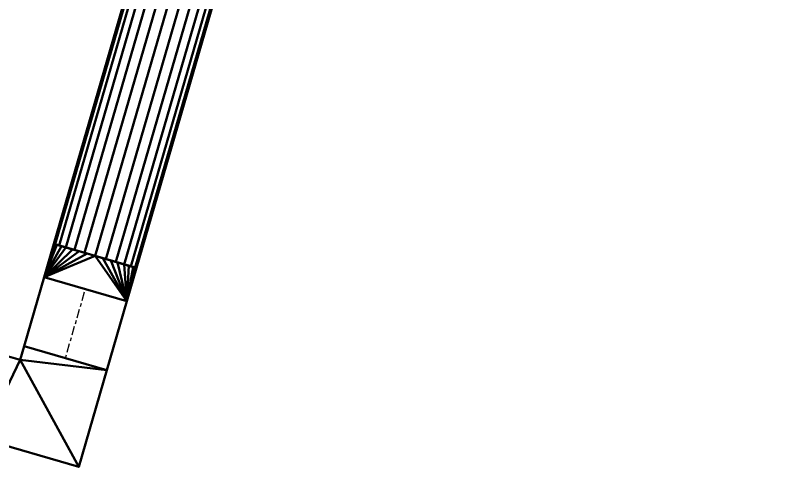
# Model space of a CAD drawing. Header units: inches. Extents: x -1654 to 1344, y -1538 to 36.
# Drawn here: x -71.4 to -18.7, y -795.2 to -763.7 of the extents above; entities that cross this region are included whole.
import ezdxf

# ---------------------------------------------------------------- set-up
doc = ezdxf.new("R2010")
doc.units = ezdxf.units.IN
doc.header["$MEASUREMENT"] = 0
doc.linetypes.add('Center', pattern=[1.25, 0.25, -0.1875, 0.625, -0.1875])
doc.layers.add('M-HVAC-DUCT', color=1, linetype='Center', lineweight=30)
doc.layers.add('M-HVAC-DUCT-RA', color=1, linetype='Continuous', lineweight=50)

# ---------------------------------------------------------------- blocks, each defined once
blk = doc.blocks.new('Rectangular Elbow - Mitered - Standard-853569-_3D_')
at = {"layer": 'M-HVAC-DUCT', "color": 8, "linetype": 'Continuous', "lineweight": 50}
mesh = blk.add_polyface(dxfattribs=at)
corners = [(-4, -3, -2), (-4, 3, -2), (-3, 3, -2), (-3, 4, -2), (3, 4, -2), (3, -3, -2)]
mesh.append_faces([[corners[k] for k in face] for face in [(4, 5, 2, 3)]], dxfattribs={"vtx1": -1, "color": 8})
mesh.append_faces([[corners[k] for k in face] for face in [(0, 1, 2, 5)]], dxfattribs={"vtx2": -1, "color": 8})
mesh = blk.add_polyface(dxfattribs=at)
corners = [(-4, 3, 2), (-4, -3, 2), (3, -3, 2), (3, 4, 2), (-3, 4, 2), (-3, 3, 2)]
mesh.append_faces([[corners[k] for k in face] for face in [(5, 3, 4)]], dxfattribs={"vtx0": -1, "color": 8})
mesh.append_faces([[corners[k] for k in face] for face in [(2, 3, 5, 1)]], dxfattribs={"vtx1": -1, "vtx2": -1, "color": 8})
mesh.append_faces([[corners[k] for k in face] for face in [(5, 0, 1)]], dxfattribs={"vtx2": -1, "color": 8})
mesh = blk.add_polyface(dxfattribs=at)
corners = [(-3, 4, 2), (3, 4, 2), (3, 4, -2), (-3, 4, -2)]
mesh.append_faces([[corners[k] for k in face] for face in [(2, 3, 0, 1)]], dxfattribs={"color": 8})
mesh = blk.add_polyface(dxfattribs=at)
corners = [(-3, 3, -2), (-3, 3, 2), (-3, 4, 2), (-3, 4, -2)]
mesh.append_faces([[corners[k] for k in face] for face in [(0, 1, 2, 3)]], dxfattribs={"color": 8})
mesh = blk.add_polyface(dxfattribs=at)
corners = [(3, -3, 2), (3, -3, -2), (3, 4, -2), (3, 4, 2)]
mesh.append_faces([[corners[k] for k in face] for face in [(0, 1, 2, 3)]], dxfattribs={"color": 8})
mesh = blk.add_polyface(dxfattribs=at)
corners = [(-4, 3, 2), (-4, 3, -2), (-4, -3, -2), (-4, -3, 2)]
mesh.append_faces([[corners[k] for k in face] for face in [(0, 1, 2, 3)]], dxfattribs={"color": 8})
mesh = blk.add_polyface(dxfattribs=at)
corners = [(-4, 3, -2), (-4, 3, 2), (-3, 3, 2), (-3, 3, -2)]
mesh.append_faces([[corners[k] for k in face] for face in [(0, 1, 2, 3)]], dxfattribs={"color": 8})
mesh = blk.add_polyface(dxfattribs=at)
corners = [(-4, -3, 2), (-4, -3, -2), (3, -3, -2), (3, -3, 2)]
mesh.append_faces([[corners[k] for k in face] for face in [(0, 1, 2, 3)]], dxfattribs={"color": 8})
blk = doc.blocks.new('Rectangular to Round Transition - Angle - 45 Degree-889942-_3D_')
at = {"layer": 'M-HVAC-DUCT', "color": 8, "linetype": 'Continuous', "lineweight": 50}
mesh = blk.add_polyface(dxfattribs=at)
corners = [(0, -3, 2), (0, 3, 2), (0, 3, -2), (0, -3, -2)]
mesh.append_faces([[corners[k] for k in face] for face in [(0, 1, 2, 3)]], dxfattribs={"color": 8})
mesh = blk.add_polyface(dxfattribs=at)
corners = [(0, -3, -2), (0, 3, -2), (2.414, 0, -3)]
mesh.append_faces([[corners[k] for k in face] for face in [(0, 1, 2)]], dxfattribs={"color": 8})
mesh = blk.add_polyface(dxfattribs=at)
corners = [(2.414, 3), (2.414, 2.772, -1.148), (2.414, 2.121, -2.121), (2.414, 1.148, -2.772), (2.414, 0, -3), (0, 3, -2), (0, 3, -2), (0, 3, -2), (0, 3, -2), (0, 3, -2), (0, 3, -2), (0, 3, -2), (0, 3, -2), (0, 3, -2), (0, 3, -2), (2.414, 1.635, -2.446), (2.414, 0.574, -2.886), (2.414, 2.446, -1.635), (2.414, 2.886, -0.574)]
mesh.append_faces([[corners[k] for k in face] for face in [(15, 3, 8), (16, 4, 6), (7, 3, 16), (15, 9, 2), (11, 1, 17), (2, 10, 17), (13, 0, 18), (1, 12, 18)]], dxfattribs={"color": 8})
mesh = blk.add_polyface(dxfattribs=at)
corners = [(0, 3, -2), (0, 3, 2), (2.414, 3)]
mesh.append_faces([[corners[k] for k in face] for face in [(0, 1, 2)]], dxfattribs={"color": 8})
mesh = blk.add_polyface(dxfattribs=at)
corners = [(2.414, 0, 3), (2.414, 1.148, 2.772), (2.414, 2.121, 2.121), (2.414, 2.772, 1.148), (2.414, 3), (0, 3, 2), (0, 3, 2), (0, 3, 2), (0, 3, 2), (0, 3, 2), (0, 3, 2), (0, 3, 2), (0, 3, 2), (0, 3, 2), (0, 3, 2), (2.414, 2.446, 1.635), (2.414, 2.886, 0.574), (2.414, 1.635, 2.446), (2.414, 0.574, 2.886)]
mesh.append_faces([[corners[k] for k in face] for face in [(15, 3, 8), (16, 4, 6), (7, 3, 16), (15, 9, 2), (11, 1, 17), (2, 10, 17), (13, 0, 18), (1, 12, 18)]], dxfattribs={"color": 8})
mesh = blk.add_polyface(dxfattribs=at)
corners = [(0, 3, 2), (0, -3, 2), (2.414, 0, 3)]
mesh.append_faces([[corners[k] for k in face] for face in [(0, 1, 2)]], dxfattribs={"color": 8})
mesh = blk.add_polyface(dxfattribs=at)
corners = [(2.414, 0, 3), (2.414, -1.148, 2.772), (2.414, -2.121, 2.121), (2.414, -2.772, 1.148), (2.414, -3), (2.414, -2.772, -1.148), (2.414, -2.121, -2.121), (2.414, -1.148, -2.772), (2.414, 0, -3), (2.414, 1.148, -2.772), (2.414, 2.121, -2.121), (2.414, 2.772, -1.148), (2.414, 3), (2.414, 2.772, 1.148), (2.414, 2.121, 2.121), (2.414, 1.148, 2.772)]
mesh.append_faces([[corners[k] for k in face] for face in [(5, 2, 3, 4)]], dxfattribs={"vtx0": -1, "color": 8})
mesh.append_faces([[corners[k] for k in face] for face in [(6, 2, 5)]], dxfattribs={"vtx0": -1, "vtx1": -1, "color": 8})
mesh.append_faces([[corners[k] for k in face] for face in [(0, 8, 9)]], dxfattribs={"vtx0": -1, "vtx2": -1, "color": 8})
mesh.append_faces([[corners[k] for k in face] for face in [(12, 13, 11)]], dxfattribs={"vtx1": -1, "color": 8})
mesh.append_faces([[corners[k] for k in face] for face in [(15, 0, 9, 14), (9, 10, 14)]], dxfattribs={"vtx1": -1, "vtx2": -1, "color": 8})
mesh.append_faces([[corners[k] for k in face] for face in [(1, 2, 6, 7), (0, 1, 7, 8), (13, 14, 10, 11)]], dxfattribs={"vtx1": -1, "vtx3": -1, "color": 8})
mesh = blk.add_polyface(dxfattribs=at)
corners = [(2.414, -3), (2.414, -2.772, 1.148), (2.414, -2.121, 2.121), (2.414, -1.148, 2.772), (2.414, 0, 3), (0, -3, 2), (0, -3, 2), (0, -3, 2), (0, -3, 2), (0, -3, 2), (0, -3, 2), (0, -3, 2), (0, -3, 2), (0, -3, 2), (0, -3, 2), (2.414, -1.635, 2.446), (2.414, -0.574, 2.886), (2.414, -2.446, 1.635), (2.414, -2.886, 0.574)]
mesh.append_faces([[corners[k] for k in face] for face in [(15, 3, 8), (16, 4, 6), (7, 3, 16), (15, 9, 2), (11, 1, 17), (2, 10, 17), (13, 0, 18), (1, 12, 18)]], dxfattribs={"color": 8})
mesh = blk.add_polyface(dxfattribs=at)
corners = [(2.414, 0, -3), (2.414, -1.148, -2.772), (2.414, -2.121, -2.121), (2.414, -2.772, -1.148), (2.414, -3), (0, -3, -2), (0, -3, -2), (0, -3, -2), (0, -3, -2), (0, -3, -2), (0, -3, -2), (0, -3, -2), (0, -3, -2), (0, -3, -2), (0, -3, -2), (2.414, -2.446, -1.635), (2.414, -2.886, -0.574), (2.414, -1.635, -2.446), (2.414, -0.574, -2.886)]
mesh.append_faces([[corners[k] for k in face] for face in [(15, 3, 8), (16, 4, 6), (7, 3, 16), (15, 9, 2), (11, 1, 17), (2, 10, 17), (13, 0, 18), (1, 12, 18)]], dxfattribs={"color": 8})
mesh = blk.add_polyface(dxfattribs=at)
corners = [(0, -3, 2), (0, -3, -2), (2.414, -3)]
mesh.append_faces([[corners[k] for k in face] for face in [(0, 1, 2)]], dxfattribs={"color": 8})

msp = doc.modelspace()

# ---------------------------------------------------------------- linework, layer by layer
at = {"layer": 'M-HVAC-DUCT'}
for p, q in [((-65.811, -780.492, 1314), (-21.541, -628.211, 1314)), ((-65.811, -780.492, 1314), (-21.541, -628.211, 1314)), ((-67.881, -787.612, 1314), (-66.485, -782.81, 1314))]:
    msp.add_line(p, q, dxfattribs=at)

# ---------------------------------------------------------------- block references
at = {"layer": 'M-HVAC-DUCT-RA', "color": 8}
for name, p, rotation in [('Rectangular to Round Transition - Angle - 45 Degree-889942-_3D_', (-66.485, -782.81, 1314), 73.79013128408342), ('Rectangular Elbow - Mitered - Standard-853569-_3D_', (-68.997, -791.453, 1314), 343.7901312840834)]:
    msp.add_blockref(name, p, dxfattribs=dict(at, rotation=rotation))

# ---------------------------------------------------------------- meshes
mesh = msp.add_polyface(dxfattribs=at)
corners = [(-68.692, -779.655, 1314), (-68.594, -779.683, 1314.776), (-68.306, -779.767, 1315.5), (-67.848, -779.9, 1316.121), (-67.251, -780.074, 1316.598), (-66.557, -780.275, 1316.898), (-65.811, -780.492, 1317), (-21.541, -628.211, 1317), (-22.286, -627.994, 1316.898), (-22.981, -627.792, 1316.598), (-23.578, -627.619, 1316.121), (-24.036, -627.486, 1315.5), (-24.323, -627.402, 1314.776), (-24.422, -627.373, 1314)]
mesh.append_faces([[corners[k] for k in face] for face in [(7, 8, 5, 6)]], dxfattribs={"vtx1": -1, "color": 8})
mesh.append_faces([[corners[k] for k in face] for face in [(8, 9, 4, 5), (3, 4, 9, 10), (11, 12, 1, 2), (2, 3, 10, 11)]], dxfattribs={"vtx1": -1, "vtx3": -1, "color": 8})
mesh.append_faces([[corners[k] for k in face] for face in [(12, 13, 0, 1)]], dxfattribs={"vtx3": -1, "color": 8})
mesh = msp.add_polyface(dxfattribs=at)
corners = [(-65.811, -780.492, 1311), (-66.557, -780.275, 1311.102), (-67.251, -780.074, 1311.402), (-67.848, -779.9, 1311.879), (-68.306, -779.767, 1312.5), (-68.594, -779.683, 1313.224), (-68.692, -779.655, 1314), (-24.422, -627.373, 1314), (-24.323, -627.402, 1313.224), (-24.036, -627.486, 1312.5), (-23.578, -627.619, 1311.879), (-22.981, -627.792, 1311.402), (-22.286, -627.994, 1311.102), (-21.541, -628.211, 1311)]
mesh.append_faces([[corners[k] for k in face] for face in [(7, 8, 5, 6)]], dxfattribs={"vtx1": -1, "color": 8})
mesh.append_faces([[corners[k] for k in face] for face in [(8, 9, 4, 5), (3, 4, 9, 10), (11, 12, 1, 2), (2, 3, 10, 11)]], dxfattribs={"vtx1": -1, "vtx3": -1, "color": 8})
mesh.append_faces([[corners[k] for k in face] for face in [(12, 13, 0, 1)]], dxfattribs={"vtx3": -1, "color": 8})
mesh = msp.add_polyface(dxfattribs=at)
corners = [(-65.811, -780.492, 1317), (-65.065, -780.709, 1316.898), (-64.371, -780.911, 1316.598), (-63.774, -781.084, 1316.121), (-63.316, -781.218, 1315.5), (-63.028, -781.301, 1314.776), (-62.93, -781.33, 1314), (-18.66, -629.048, 1314), (-18.758, -629.02, 1314.776), (-19.046, -628.936, 1315.5), (-19.504, -628.803, 1316.121), (-20.1, -628.63, 1316.598), (-20.795, -628.428, 1316.898), (-21.541, -628.211, 1317)]
mesh.append_faces([[corners[k] for k in face] for face in [(8, 9, 4, 5), (3, 4, 9, 10), (11, 12, 1, 2), (2, 3, 10, 11)]], dxfattribs={"vtx1": -1, "vtx3": -1, "color": 8})
mesh.append_faces([[corners[k] for k in face] for face in [(6, 7, 8, 5)]], dxfattribs={"vtx2": -1, "color": 8})
mesh.append_faces([[corners[k] for k in face] for face in [(12, 13, 0, 1)]], dxfattribs={"vtx3": -1, "color": 8})
mesh = msp.add_polyface(dxfattribs=at)
corners = [(-62.93, -781.33, 1314), (-63.028, -781.301, 1313.224), (-63.316, -781.218, 1312.5), (-63.774, -781.084, 1311.879), (-64.371, -780.911, 1311.402), (-65.065, -780.709, 1311.102), (-65.811, -780.492, 1311), (-21.541, -628.211, 1311), (-20.795, -628.428, 1311.102), (-20.1, -628.63, 1311.402), (-19.504, -628.803, 1311.879), (-19.046, -628.936, 1312.5), (-18.758, -629.02, 1313.224), (-18.66, -629.048, 1314)]
mesh.append_faces([[corners[k] for k in face] for face in [(7, 8, 5, 6)]], dxfattribs={"vtx1": -1, "color": 8})
mesh.append_faces([[corners[k] for k in face] for face in [(8, 9, 4, 5), (3, 4, 9, 10), (11, 12, 1, 2), (2, 3, 10, 11)]], dxfattribs={"vtx1": -1, "vtx3": -1, "color": 8})
mesh.append_faces([[corners[k] for k in face] for face in [(12, 13, 0, 1)]], dxfattribs={"vtx3": -1, "color": 8})
mesh = msp.add_polyface(dxfattribs=at)
corners = [(-62.93, -781.33, 1314), (-63.028, -781.301, 1314.776), (-63.316, -781.218, 1315.5), (-63.774, -781.084, 1316.121), (-64.371, -780.911, 1316.598), (-65.065, -780.709, 1316.898), (-65.811, -780.492, 1317), (-66.557, -780.275, 1316.898), (-67.251, -780.074, 1316.598), (-67.848, -779.9, 1316.121), (-68.306, -779.767, 1315.5), (-68.594, -779.683, 1314.776), (-68.692, -779.655, 1314), (-68.594, -779.683, 1313.224), (-68.306, -779.767, 1312.5), (-67.848, -779.9, 1311.879), (-67.251, -780.074, 1311.402), (-66.557, -780.275, 1311.102), (-65.811, -780.492, 1311), (-65.065, -780.709, 1311.102), (-64.371, -780.911, 1311.402), (-63.774, -781.084, 1311.879), (-63.316, -781.218, 1312.5), (-63.028, -781.301, 1313.224)]
mesh.append_faces([[corners[k] for k in face] for face in [(10, 12, 8, 9)]], dxfattribs={"vtx0": -1, "vtx1": -1, "color": 8})
mesh.append_faces([[corners[k] for k in face] for face in [(8, 20, 4)]], dxfattribs={"vtx0": -1, "vtx1": -1, "vtx2": -1, "color": 8})
mesh.append_faces([[corners[k] for k in face] for face in [(20, 8, 16, 18)]], dxfattribs={"vtx0": -1, "vtx1": -1, "vtx2": -1, "vtx3": -1, "color": 8})
mesh.append_faces([[corners[k] for k in face] for face in [(20, 23, 0, 4)]], dxfattribs={"vtx0": -1, "vtx2": -1, "vtx3": -1, "color": 8})
mesh.append_faces([[corners[k] for k in face] for face in [(17, 18, 16), (19, 20, 18), (3, 4, 2)]], dxfattribs={"vtx1": -1, "color": 8})
mesh.append_faces([[corners[k] for k in face] for face in [(1, 2, 4, 0)]], dxfattribs={"vtx1": -1, "vtx2": -1, "color": 8})
mesh.append_faces([[corners[k] for k in face] for face in [(12, 13, 16, 8)]], dxfattribs={"vtx1": -1, "vtx2": -1, "vtx3": -1, "color": 8})
mesh.append_faces([[corners[k] for k in face] for face in [(14, 15, 16, 13), (4, 5, 6), (10, 11, 12)]], dxfattribs={"vtx2": -1, "color": 8})
mesh.append_faces([[corners[k] for k in face] for face in [(6, 7, 8, 4)]], dxfattribs={"vtx2": -1, "vtx3": -1, "color": 8})
mesh.append_faces([[corners[k] for k in face] for face in [(20, 21, 22, 23)]], dxfattribs={"vtx3": -1, "color": 8})
mesh = msp.add_polyface(dxfattribs=at)
corners = [(-65, -788.449, 1312), (-70.762, -786.774, 1312), (-69.366, -781.973, 1312), (-63.604, -783.648, 1312)]
mesh.append_faces([[corners[k] for k in face] for face in [(0, 1, 2, 3)]], dxfattribs={"color": 8})
mesh = msp.add_polyface(dxfattribs=at)
corners = [(-70.762, -786.774, 1316), (-65, -788.449, 1316), (-63.604, -783.648, 1316), (-69.366, -781.973, 1316)]
mesh.append_faces([[corners[k] for k in face] for face in [(3, 0, 1, 2)]], dxfattribs={"color": 8})
mesh = msp.add_polyface(dxfattribs=at)
corners = [(-70.762, -786.774, 1312), (-70.762, -786.774, 1316), (-69.366, -781.973, 1316), (-69.366, -781.973, 1312)]
mesh.append_faces([[corners[k] for k in face] for face in [(0, 1, 2, 3)]], dxfattribs={"color": 8})
mesh = msp.add_polyface(dxfattribs=at)
corners = [(-69.366, -781.973, 1312), (-69.366, -781.973, 1316), (-63.604, -783.648, 1316), (-63.604, -783.648, 1312)]
mesh.append_faces([[corners[k] for k in face] for face in [(2, 3, 0, 1)]], dxfattribs={"color": 8})
mesh = msp.add_polyface(dxfattribs=at)
corners = [(-65, -788.449, 1316), (-65, -788.449, 1312), (-63.604, -783.648, 1312), (-63.604, -783.648, 1316)]
mesh.append_faces([[corners[k] for k in face] for face in [(0, 1, 2, 3)]], dxfattribs={"color": 8})
mesh = msp.add_polyface(dxfattribs=at)
corners = [(-70.762, -786.774, 1312), (-65, -788.449, 1312), (-65, -788.449, 1316), (-70.762, -786.774, 1316)]
mesh.append_faces([[corners[k] for k in face] for face in [(3, 0, 1, 2)]], dxfattribs={"color": 8})

doc.saveas('drawing.dxf')
